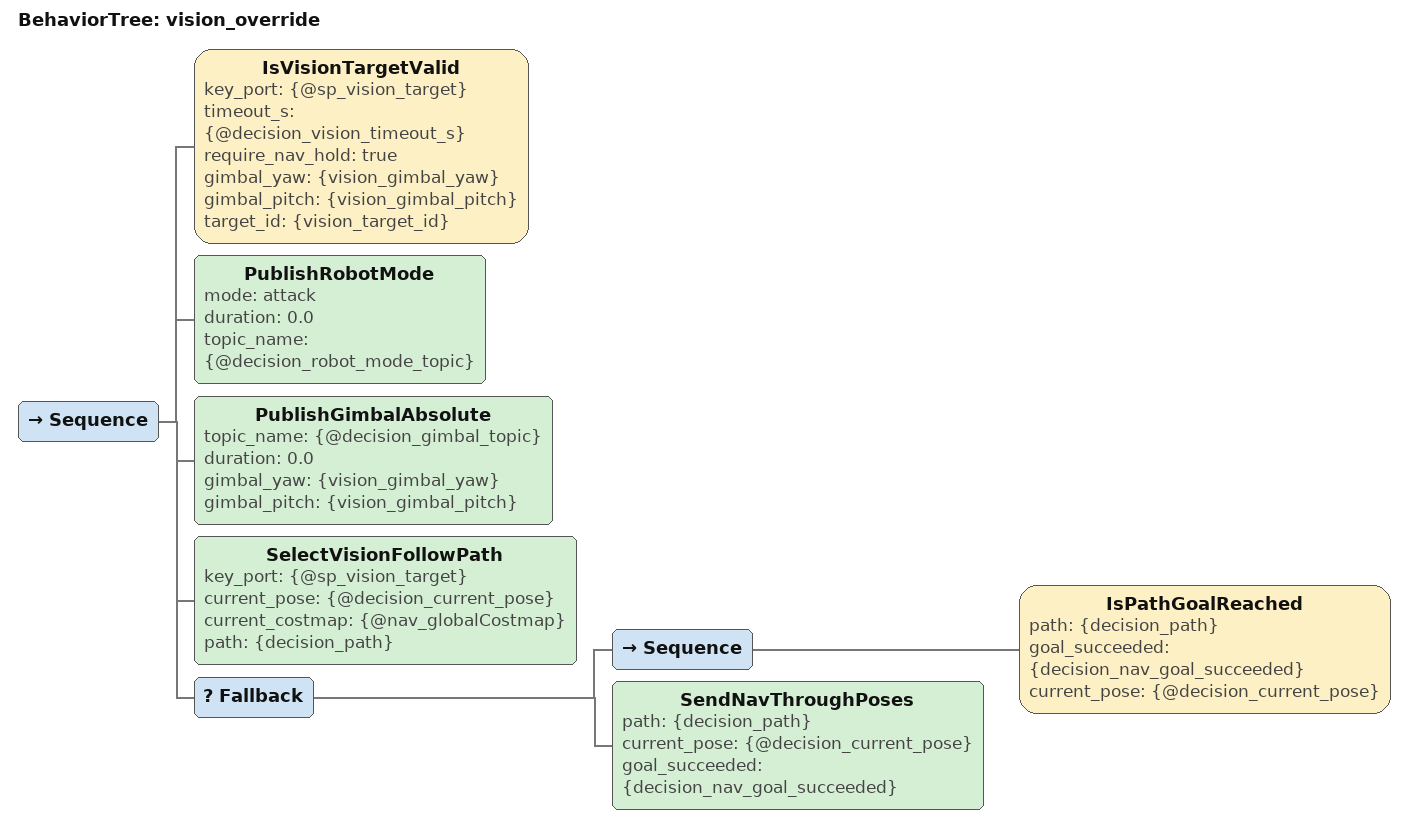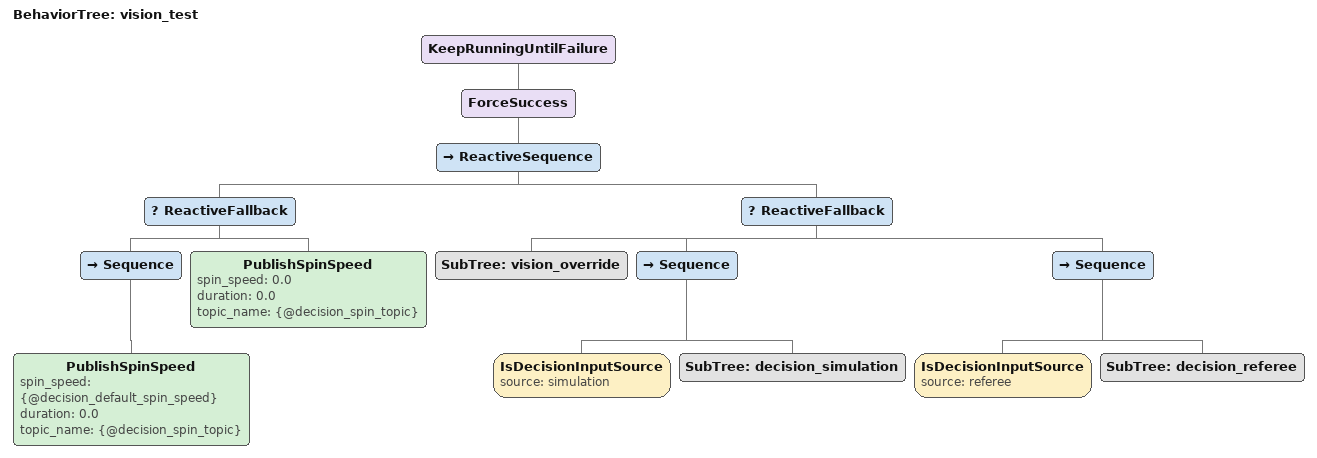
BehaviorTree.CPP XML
<?xml version="1.0" encoding="UTF-8"?>
<root BTCPP_format="4">
  <BehaviorTree ID="vision_override">
    <Sequence>
      <IsVisionTargetValid key_port="{@sp_vision_target}"
                           timeout_s="{@decision_vision_timeout_s}"
                           require_nav_hold="true"
                           gimbal_yaw="{vision_gimbal_yaw}"
                           gimbal_pitch="{vision_gimbal_pitch}"
                           target_id="{vision_target_id}"/>
      <PublishRobotMode mode="attack"
                        duration="0.0"
                        topic_name="{@decision_robot_mode_topic}"/>
      <PublishGimbalAbsolute topic_name="{@decision_gimbal_topic}"
                             duration="0.0"
                             gimbal_yaw="{vision_gimbal_yaw}"
                             gimbal_pitch="{vision_gimbal_pitch}"/>
      <SelectVisionFollowPath key_port="{@sp_vision_target}"
                              current_pose="{@decision_current_pose}"
                              current_costmap="{@nav_globalCostmap}"
                              path="{decision_path}"/>
      <Fallback>
        <Sequence>
          <IsPathGoalReached path="{decision_path}"
                             goal_succeeded="{decision_nav_goal_succeeded}"
                             current_pose="{@decision_current_pose}"/>
        </Sequence>
        <SendNavThroughPoses path="{decision_path}"
                             current_pose="{@decision_current_pose}"
                             goal_succeeded="{decision_nav_goal_succeeded}"/>
      </Fallback>
    </Sequence>
  </BehaviorTree>

  <BehaviorTree ID="vision_test">
    <KeepRunningUntilFailure>
      <ForceSuccess>
        <ReactiveSequence>
          <ReactiveFallback>
            <Sequence>
              <PublishSpinSpeed spin_speed="{@decision_default_spin_speed}"
                                duration="0.0"
                                topic_name="{@decision_spin_topic}"/>
            </Sequence>
            <PublishSpinSpeed spin_speed="0.0"
                              duration="0.0"
                              topic_name="{@decision_spin_topic}"/>
          </ReactiveFallback>
          <ReactiveFallback>
            <SubTree ID="vision_override"/>

            <Sequence>
              <IsDecisionInputSource source="simulation"/>
              <SubTree ID="decision_simulation"/>
            </Sequence>

            <Sequence>
              <IsDecisionInputSource source="referee"/>
              <SubTree ID="decision_referee"/>
            </Sequence>
          </ReactiveFallback>
        </ReactiveSequence>
      </ForceSuccess>
    </KeepRunningUntilFailure>
  </BehaviorTree>
</root>
